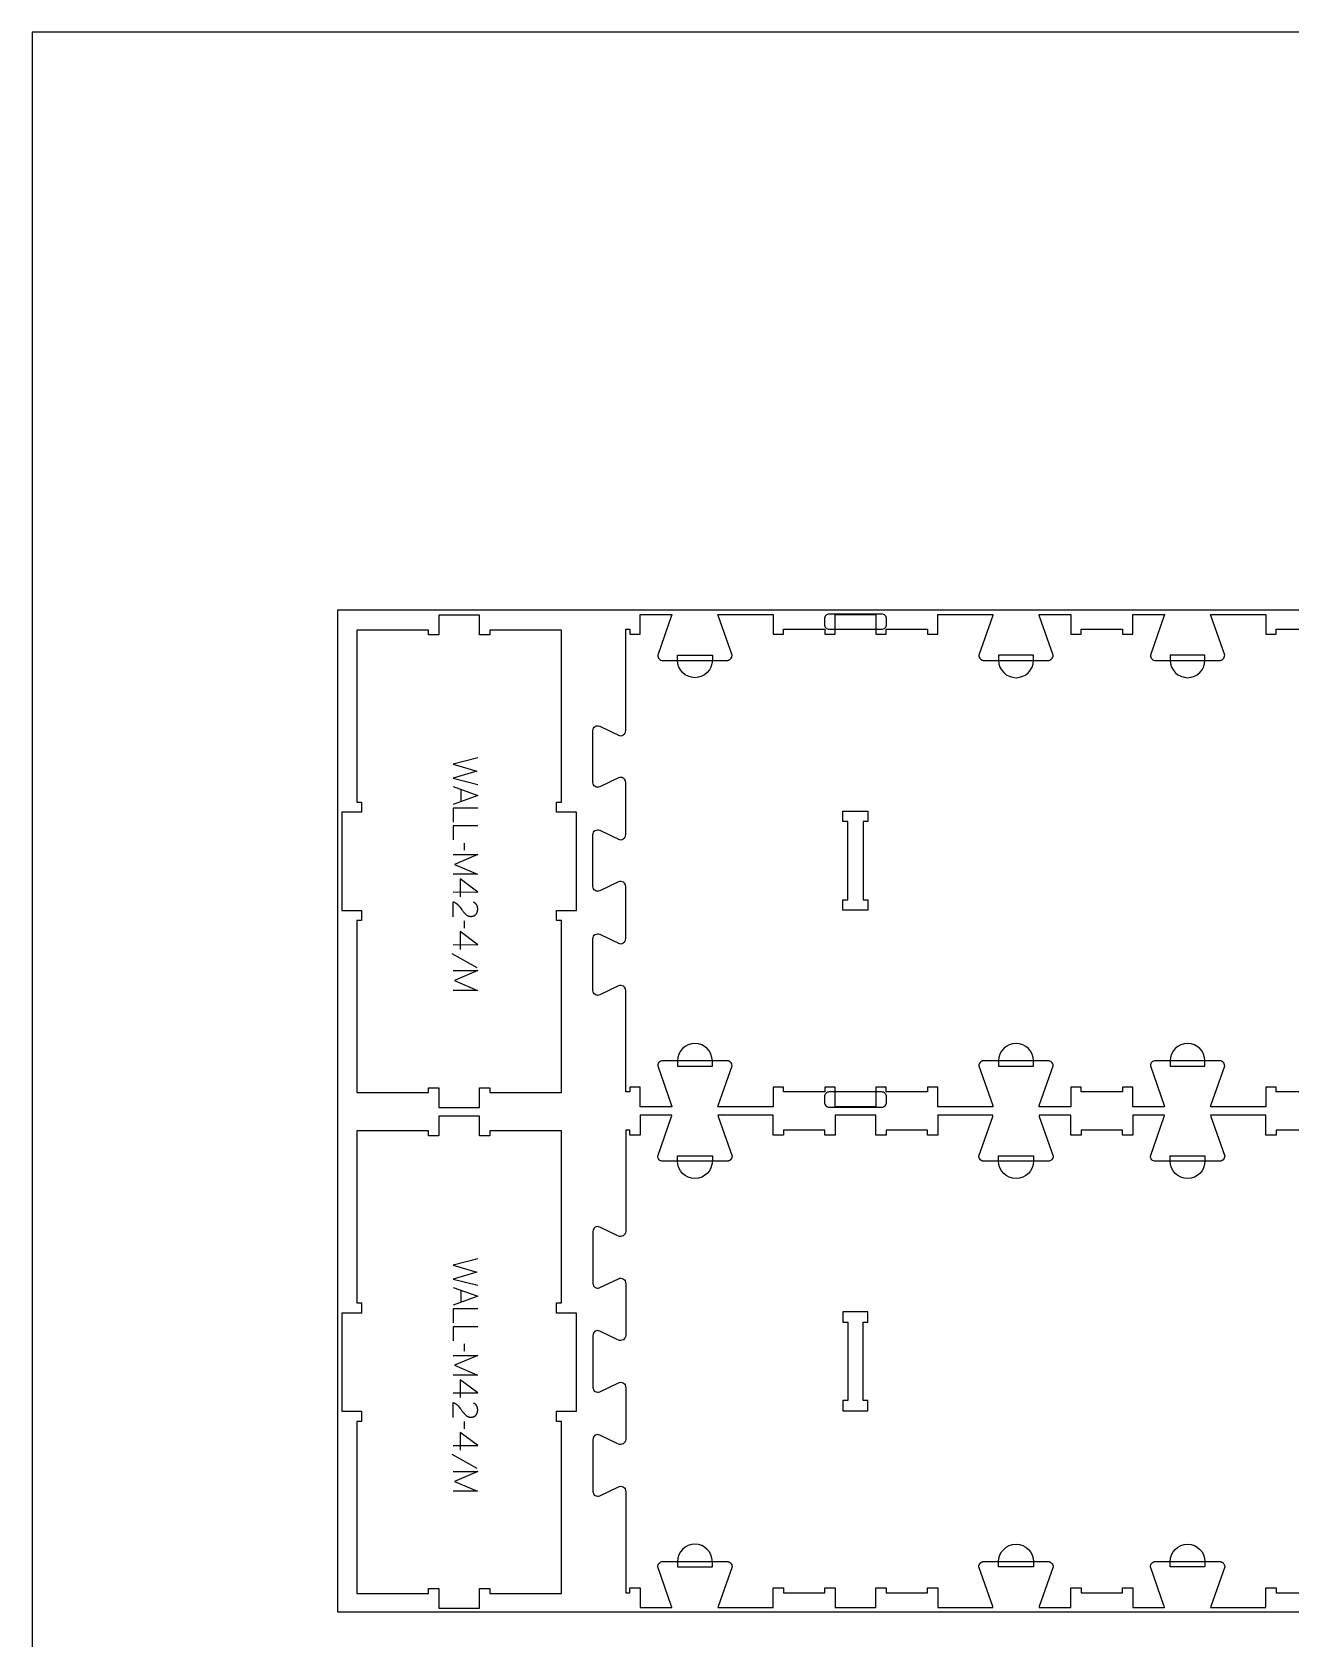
# Model space of a CAD drawing. Extents: x -10701 to -7518, y -27186 to -19593.
# Drawn here: x -10701 to -9168, y -21550 to -19593 of the extents above; entities that cross this region are included whole.
import ezdxf

# ---------------------------------------------------------------- set-up
doc = ezdxf.new("R2010")
doc.units = 0
for name, color, linetype in [('0_SHEET_SPRUCEPLY_2440X122', 1, 'CONTINUOUS'), ('1_ANYTOOL_1MMDEEP_LABELS_S', 2, 'CONTINUOUS'), ('3_ANYTOOL_CUTTHROUGH_INSID', 4, 'CONTINUOUS'), ('4_ANYTOOL_CUTTHROUGH_OUTSI', 5, 'CONTINUOUS'), ('5_ANYTOOL_HALF_MILL_9MM_IN', 3, 'CONTINUOUS'), ('DONOTCUT', 18, 'CONTINUOUS')]:
    doc.layers.add(name, color=color, linetype=linetype)

msp = doc.modelspace()

# ---------------------------------------------------------------- linework, layer by layer
at = {"layer": '0_SHEET_SPRUCEPLY_2440X122'}
msp.add_lwpolyline([(-10329.7, -20296.7), (-10329.7, -21516.7), (-7889.7, -21516.7), (-7889.7, -20296.7)], close=True, dxfattribs=at)
at = {"layer": '1_ANYTOOL_1MMDEEP_LABELS_S'}
for points in [[(-10158.8, -20476.7), (-10188.8, -20484.5), (-10159.7, -20492.9), (-10188.8, -20501.4), (-10158.8, -20508.9)], [(-10188.8, -20511.5), (-10158.8, -20522.3), (-10188.8, -20533.4)], [(-10179.2, -20514.9), (-10179.2, -20529.8)], [(-10158.8, -20537.7), (-10188.8, -20537.7), (-10188.8, -20554.8)], [(-10158.8, -20559.5), (-10188.8, -20559.5), (-10188.8, -20576.6)], [(-10174.9, -20589.2), (-10175, -20580.5)], [(-10188.8, -20594.4), (-10158.8, -20594.4), (-10187.2, -20606.4), (-10158.9, -20618.4), (-10188.8, -20618.4)], [(-10188.8, -20639.9), (-10158.8, -20640), (-10180.1, -20624)], [(-10180.1, -20624), (-10180.1, -20645.7)], [(-10188.8, -20670.2), (-10188.7, -20651.9), (-10188.3, -20652), (-10188, -20652.1), (-10187.8, -20652.2), (-10187.6, -20652.3), (-10187.4, -20652.3), (-10187.2, -20652.4), (-10186.9, -20652.5), (-10186.7, -20652.6), (-10186.5, -20652.7), (-10186.3, -20652.8), (-10186.1, -20653), (-10185.9, -20653.1), (-10185.7, -20653.2), (-10185.5, -20653.3), (-10185.3, -20653.4), (-10185.1, -20653.6), (-10185, -20653.7), (-10184.8, -20653.8), (-10184.6, -20654), (-10184.4, -20654.1), (-10184.2, -20654.3), (-10184, -20654.4), (-10183.9, -20654.6), (-10183.7, -20654.7), (-10183.5, -20654.9), (-10183.4, -20655), (-10183.2, -20655.2), (-10183, -20655.4), (-10182.9, -20655.6), (-10182.6, -20655.9), (-10181.3, -20657.4), (-10180.2, -20658.9), (-10179, -20660.4), (-10177.9, -20661.9), (-10177.3, -20662.7), (-10176.7, -20663.4), (-10176.2, -20664.1), (-10175.6, -20664.8), (-10175, -20665.5), (-10174.4, -20666.1), (-10173.8, -20666.7), (-10173.2, -20667.3), (-10173, -20667.5), (-10172.8, -20667.6), (-10172.7, -20667.8), (-10172.5, -20667.9), (-10172.3, -20668), (-10172.2, -20668.1), (-10172, -20668.2), (-10171.8, -20668.4), (-10171.7, -20668.5), (-10171.5, -20668.6), (-10171.3, -20668.7), (-10171.1, -20668.8), (-10170.9, -20668.9), (-10170.8, -20668.9), (-10170.6, -20669), (-10170.4, -20669.1), (-10170.2, -20669.2), (-10170, -20669.2), (-10169.8, -20669.3), (-10169.6, -20669.4), (-10169.4, -20669.4), (-10169.2, -20669.5), (-10169, -20669.5), (-10168.8, -20669.5), (-10168.6, -20669.6), (-10168.4, -20669.6), (-10168.1, -20669.6), (-10167.9, -20669.7), (-10167.7, -20669.7), (-10167.5, -20669.7), (-10167.3, -20669.7), (-10167, -20669.7), (-10166.8, -20669.7), (-10166.5, -20669.7), (-10166.3, -20669.7), (-10166, -20669.6), (-10165.8, -20669.6), (-10165.6, -20669.6), (-10165.4, -20669.6), (-10165.1, -20669.5), (-10164.9, -20669.5), (-10164.7, -20669.4), (-10164.5, -20669.4), (-10164.3, -20669.3), (-10164.1, -20669.3), (-10163.9, -20669.2), (-10163.7, -20669.1), (-10163.5, -20669.1), (-10163.3, -20669), (-10163.1, -20668.9), (-10162.9, -20668.8), (-10162.7, -20668.7), (-10162.6, -20668.6), (-10162.4, -20668.5), (-10162.2, -20668.4), (-10162.1, -20668.3), (-10161.9, -20668.1), (-10161.8, -20668), (-10161.6, -20667.9), (-10161.5, -20667.8), (-10161.3, -20667.6), (-10161.2, -20667.5), (-10161, -20667.3), (-10160.9, -20667.2), (-10160.8, -20667), (-10160.6, -20666.8), (-10160.5, -20666.7), (-10160.4, -20666.5), (-10160.3, -20666.3), (-10160.2, -20666.2), (-10160.1, -20666), (-10160, -20665.8), (-10159.9, -20665.6), (-10159.8, -20665.4), (-10159.7, -20665.3), (-10159.6, -20665.1), (-10159.5, -20664.9), (-10159.5, -20664.7), (-10159.4, -20664.5), (-10159.3, -20664.3), (-10159.3, -20664.1), (-10159.2, -20663.9), (-10159.1, -20663.7), (-10159.1, -20663.5), (-10159, -20663.3), (-10159, -20663.1), (-10159, -20662.8), (-10158.9, -20662.6), (-10158.9, -20662.4), (-10158.9, -20662.2), (-10158.8, -20661.9), (-10158.8, -20661.7), (-10158.8, -20661.5), (-10158.8, -20661.3), (-10158.8, -20660.8), (-10158.8, -20660.4), (-10158.8, -20660), (-10158.8, -20659.7), (-10158.9, -20659.3), (-10158.9, -20659), (-10159, -20658.7), (-10159, -20658.3), (-10159.1, -20658), (-10159.2, -20657.7), (-10159.2, -20657.6), (-10159.3, -20657.4), (-10159.3, -20657.3), (-10159.4, -20657.1), (-10159.5, -20657), (-10159.5, -20656.8), (-10159.6, -20656.7), (-10159.6, -20656.5), (-10159.7, -20656.4), (-10159.8, -20656.2), (-10159.8, -20656.1), (-10159.9, -20656), (-10160, -20655.8), (-10160.1, -20655.7), (-10160.2, -20655.6), (-10160.2, -20655.4), (-10160.3, -20655.3), (-10160.4, -20655.2), (-10160.5, -20655.1), (-10160.6, -20654.9), (-10160.7, -20654.8), (-10160.8, -20654.7), (-10160.9, -20654.6), (-10161, -20654.5), (-10161.1, -20654.3), (-10161.2, -20654.2), (-10161.3, -20654.1), (-10161.4, -20654), (-10161.5, -20653.9), (-10161.7, -20653.8), (-10161.8, -20653.7), (-10161.9, -20653.6), (-10162.2, -20653.4), (-10162.4, -20653.2), (-10162.7, -20653), (-10163, -20652.8), (-10163.3, -20652.6), (-10163.6, -20652.5), (-10163.9, -20652.3)], [(-10174.9, -20683.9), (-10175, -20675.1)], [(-10188.8, -20704.1), (-10158.8, -20704.2), (-10180.1, -20688.2)], [(-10180.1, -20688.2), (-10180.1, -20709.9)], [(-10159.3, -20732.3), (-10190, -20715.2)], [(-10188.8, -20735.8), (-10158.8, -20735.8), (-10187.2, -20747.8), (-10158.9, -20759.8), (-10188.8, -20759.8)], [(-10158.8, -21086.7), (-10188.8, -21094.5), (-10159.7, -21102.9), (-10188.8, -21111.4), (-10158.8, -21118.9)], [(-10188.8, -21121.5), (-10158.8, -21132.3), (-10188.8, -21143.4)], [(-10179.2, -21124.9), (-10179.2, -21139.8)], [(-10158.8, -21147.7), (-10188.8, -21147.7), (-10188.8, -21164.8)], [(-10158.8, -21169.5), (-10188.8, -21169.5), (-10188.8, -21186.6)], [(-10174.9, -21199.2), (-10175, -21190.5)], [(-10188.8, -21204.4), (-10158.8, -21204.4), (-10187.2, -21216.4), (-10158.9, -21228.4), (-10188.8, -21228.4)], [(-10188.8, -21249.9), (-10158.8, -21250), (-10180.1, -21234)], [(-10180.1, -21234), (-10180.1, -21255.7)], [(-10188.8, -21280.2), (-10188.7, -21261.9), (-10188.3, -21262), (-10188, -21262.1), (-10187.8, -21262.2), (-10187.6, -21262.3), (-10187.4, -21262.3), (-10187.2, -21262.4), (-10186.9, -21262.5), (-10186.7, -21262.6), (-10186.5, -21262.7), (-10186.3, -21262.8), (-10186.1, -21263), (-10185.9, -21263.1), (-10185.7, -21263.2), (-10185.5, -21263.3), (-10185.3, -21263.4), (-10185.1, -21263.6), (-10185, -21263.7), (-10184.8, -21263.8), (-10184.6, -21264), (-10184.4, -21264.1), (-10184.2, -21264.3), (-10184, -21264.4), (-10183.9, -21264.6), (-10183.7, -21264.7), (-10183.5, -21264.9), (-10183.4, -21265), (-10183.2, -21265.2), (-10183, -21265.4), (-10182.9, -21265.6), (-10182.6, -21265.9), (-10181.3, -21267.4), (-10180.2, -21268.9), (-10179, -21270.4), (-10177.9, -21271.9), (-10177.3, -21272.7), (-10176.7, -21273.4), (-10176.2, -21274.1), (-10175.6, -21274.8), (-10175, -21275.5), (-10174.4, -21276.1), (-10173.8, -21276.7), (-10173.2, -21277.3), (-10173, -21277.5), (-10172.8, -21277.6), (-10172.7, -21277.8), (-10172.5, -21277.9), (-10172.3, -21278), (-10172.2, -21278.1), (-10172, -21278.2), (-10171.8, -21278.4), (-10171.7, -21278.5), (-10171.5, -21278.6), (-10171.3, -21278.7), (-10171.1, -21278.8), (-10170.9, -21278.9), (-10170.8, -21278.9), (-10170.6, -21279), (-10170.4, -21279.1), (-10170.2, -21279.2), (-10170, -21279.2), (-10169.8, -21279.3), (-10169.6, -21279.4), (-10169.4, -21279.4), (-10169.2, -21279.5), (-10169, -21279.5), (-10168.8, -21279.5), (-10168.6, -21279.6), (-10168.4, -21279.6), (-10168.1, -21279.6), (-10167.9, -21279.7), (-10167.7, -21279.7), (-10167.5, -21279.7), (-10167.3, -21279.7), (-10167, -21279.7), (-10166.8, -21279.7), (-10166.5, -21279.7), (-10166.3, -21279.7), (-10166, -21279.6), (-10165.8, -21279.6), (-10165.6, -21279.6), (-10165.4, -21279.6), (-10165.1, -21279.5), (-10164.9, -21279.5), (-10164.7, -21279.4), (-10164.5, -21279.4), (-10164.3, -21279.3), (-10164.1, -21279.3), (-10163.9, -21279.2), (-10163.7, -21279.1), (-10163.5, -21279.1), (-10163.3, -21279), (-10163.1, -21278.9), (-10162.9, -21278.8), (-10162.7, -21278.7), (-10162.6, -21278.6), (-10162.4, -21278.5), (-10162.2, -21278.4), (-10162.1, -21278.3), (-10161.9, -21278.1), (-10161.8, -21278), (-10161.6, -21277.9), (-10161.5, -21277.8), (-10161.3, -21277.6), (-10161.2, -21277.5), (-10161, -21277.3), (-10160.9, -21277.2), (-10160.8, -21277), (-10160.6, -21276.8), (-10160.5, -21276.7), (-10160.4, -21276.5), (-10160.3, -21276.3), (-10160.2, -21276.2), (-10160.1, -21276), (-10160, -21275.8), (-10159.9, -21275.6), (-10159.8, -21275.4), (-10159.7, -21275.3), (-10159.6, -21275.1), (-10159.5, -21274.9), (-10159.5, -21274.7), (-10159.4, -21274.5), (-10159.3, -21274.3), (-10159.3, -21274.1), (-10159.2, -21273.9), (-10159.1, -21273.7), (-10159.1, -21273.5), (-10159, -21273.3), (-10159, -21273.1), (-10159, -21272.8), (-10158.9, -21272.6), (-10158.9, -21272.4), (-10158.9, -21272.2), (-10158.8, -21271.9), (-10158.8, -21271.7), (-10158.8, -21271.5), (-10158.8, -21271.3), (-10158.8, -21270.8), (-10158.8, -21270.4), (-10158.8, -21270), (-10158.8, -21269.7), (-10158.9, -21269.3), (-10158.9, -21269), (-10159, -21268.7), (-10159, -21268.3), (-10159.1, -21268), (-10159.2, -21267.7), (-10159.2, -21267.6), (-10159.3, -21267.4), (-10159.3, -21267.3), (-10159.4, -21267.1), (-10159.5, -21267), (-10159.5, -21266.8), (-10159.6, -21266.7), (-10159.6, -21266.5), (-10159.7, -21266.4), (-10159.8, -21266.2), (-10159.8, -21266.1), (-10159.9, -21266), (-10160, -21265.8), (-10160.1, -21265.7), (-10160.2, -21265.6), (-10160.2, -21265.4), (-10160.3, -21265.3), (-10160.4, -21265.2), (-10160.5, -21265.1), (-10160.6, -21264.9), (-10160.7, -21264.8), (-10160.8, -21264.7), (-10160.9, -21264.6), (-10161, -21264.5), (-10161.1, -21264.3), (-10161.2, -21264.2), (-10161.3, -21264.1), (-10161.4, -21264), (-10161.5, -21263.9), (-10161.7, -21263.8), (-10161.8, -21263.7), (-10161.9, -21263.6), (-10162.2, -21263.4), (-10162.4, -21263.2), (-10162.7, -21263), (-10163, -21262.8), (-10163.3, -21262.6), (-10163.6, -21262.5), (-10163.9, -21262.3)], [(-10174.9, -21293.9), (-10175, -21285.1)], [(-10188.8, -21314.1), (-10158.8, -21314.2), (-10180.1, -21298.2)], [(-10180.1, -21298.2), (-10180.1, -21319.9)], [(-10159.3, -21342.3), (-10190, -21325.2)], [(-10188.8, -21345.8), (-10158.8, -21345.8), (-10187.2, -21357.8), (-10158.9, -21369.8), (-10188.8, -21369.8)]]:
    msp.add_lwpolyline(points, dxfattribs=at)
at = {"layer": '3_ANYTOOL_CUTTHROUGH_INSID', "color": 4}
for points in [[(-9713.7, -20541.5), (-9683.5, -20541.5), (-9683.5, -20554), (-9689.5, -20554), (-9689.5, -20649.5), (-9683.5, -20649.5), (-9683.5, -20662), (-9714, -20662), (-9714, -20649.5), (-9708, -20649.5), (-9708, -20554), (-9714, -20554), (-9714, -20541.5)], [(-9713.7, -21272), (-9683.5, -21272), (-9683.5, -21259.5), (-9689.5, -21259.5), (-9689.5, -21164), (-9683.5, -21164), (-9683.5, -21151.5), (-9714, -21151.5), (-9714, -21164), (-9708, -21164), (-9708, -21259.5), (-9714, -21259.5), (-9714, -21272)]]:
    msp.add_lwpolyline(points, close=True, dxfattribs=at)
at = {"layer": '4_ANYTOOL_CUTTHROUGH_OUTSI', "color": 5}
for points in [[(-10056.6, -20530.4), (-10056.6, -20320.9), (-10144.1, -20320.9), (-10144.1, -20326.9), (-10156.6, -20326.9), (-10156.6, -20302.9), (-10206.1, -20302.9), (-10206.1, -20326.9), (-10218.6, -20326.9), (-10218.6, -20320.9), (-10306.1, -20320.9), (-10306.1, -20530.4), (-10300.1, -20530.4), (-10300.1, -20542.9), (-10324.1, -20542.9), (-10324.1, -20662.4), (-10300.1, -20662.4), (-10300.1, -20674.9), (-10306.1, -20674.9), (-10306.1, -20884.4), (-10218.6, -20884.4), (-10218.6, -20878.4), (-10206.1, -20878.4), (-10206.1, -20902.4), (-10156.6, -20902.4), (-10156.6, -20878.4), (-10144.1, -20878.4), (-10144.1, -20884.4), (-10056.6, -20884.4), (-10056.6, -20674.9), (-10062.6, -20674.9), (-10062.6, -20662.4), (-10038.6, -20662.4), (-10038.6, -20542.9), (-10062.6, -20542.9), (-10062.6, -20530.4)], [(-10056.6, -21140.4), (-10056.6, -20930.9), (-10144.1, -20930.9), (-10144.1, -20936.9), (-10156.6, -20936.9), (-10156.6, -20912.9), (-10206.1, -20912.9), (-10206.1, -20936.9), (-10218.6, -20936.9), (-10218.6, -20930.9), (-10306.1, -20930.9), (-10306.1, -21140.4), (-10300.1, -21140.4), (-10300.1, -21152.9), (-10324.1, -21152.9), (-10324.1, -21272.4), (-10300.1, -21272.4), (-10300.1, -21284.9), (-10306.1, -21284.9), (-10306.1, -21494.4), (-10218.6, -21494.4), (-10218.6, -21488.4), (-10206.1, -21488.4), (-10206.1, -21512.4), (-10156.6, -21512.4), (-10156.6, -21488.4), (-10144.1, -21488.4), (-10144.1, -21494.4), (-10056.6, -21494.4), (-10056.6, -21284.9), (-10062.6, -21284.9), (-10062.6, -21272.4), (-10038.6, -21272.4), (-10038.6, -21152.9), (-10062.6, -21152.9), (-10062.6, -21140.4)]]:
    msp.add_lwpolyline(points, close=True, dxfattribs=at)
for points in [[(-9136, -20883.5), (-9186.5, -20883.5), (-9186.5, -20877.5), (-9199, -20877.5), (-9199, -20901.5), (-9266.2, -20901.5), (-9266.2, -20901.5, -0.061485), (-9265.9, -20900.1), (-9249, -20851.8), (-9249, -20851.8), (-9249, -20851.7), (-9249, -20851.7, 0.198912), (-9250.8, -20847.3), (-9251, -20847.2), (-9251.1, -20847.1), (-9251.2, -20847), (-9251.3, -20846.9), (-9251.4, -20846.8), (-9251.5, -20846.7), (-9251.7, -20846.6), (-9251.8, -20846.5), (-9251.9, -20846.4), (-9252, -20846.4), (-9252.2, -20846.3), (-9252.3, -20846.2), (-9252.4, -20846.1), (-9252.6, -20846.1), (-9252.7, -20846), (-9252.9, -20845.9), (-9253, -20845.9), (-9253.2, -20845.8), (-9253.3, -20845.8), (-9253.5, -20845.7), (-9253.6, -20845.7), (-9253.8, -20845.6), (-9253.9, -20845.6), (-9254.1, -20845.6), (-9254.2, -20845.6), (-9254.4, -20845.5), (-9254.5, -20845.5), (-9254.7, -20845.5), (-9254.8, -20845.5), (-9255, -20845.5), (-9255.1, -20845.5), (-9255.3, -20845.5), (-9333.3, -20845.5, 0.414214), (-9339.5, -20851.7), (-9339.5, -20851.8), (-9339.5, -20851.8), (-9322.6, -20900.1), (-9322.6, -20900.1, -0.061485), (-9322.4, -20901.5), (-9361, -20901.5), (-9361, -20877.5), (-9373.5, -20877.5), (-9373.5, -20883.5), (-9424, -20883.5), (-9424, -20877.5), (-9436.5, -20877.5), (-9436.5, -20901.5), (-9475.1, -20901.5), (-9475.1, -20901.5, -0.061485), (-9474.8, -20900.1), (-9457.9, -20851.8), (-9457.9, -20851.8), (-9457.9, -20851.7), (-9457.9, -20851.7, 0.414214), (-9464.2, -20845.5), (-9542.2, -20845.5), (-9542.3, -20845.5), (-9542.5, -20845.5), (-9542.6, -20845.5), (-9542.8, -20845.5), (-9542.9, -20845.5), (-9543.1, -20845.5), (-9543.2, -20845.6), (-9543.4, -20845.6), (-9543.5, -20845.6), (-9543.7, -20845.6), (-9543.8, -20845.7), (-9544, -20845.7), (-9544.1, -20845.8), (-9544.3, -20845.8), (-9544.4, -20845.9), (-9544.6, -20845.9), (-9544.7, -20846), (-9544.8, -20846.1), (-9545, -20846.1), (-9545.1, -20846.2), (-9545.3, -20846.3), (-9545.4, -20846.4), (-9545.5, -20846.4), (-9545.7, -20846.5), (-9545.8, -20846.6), (-9545.9, -20846.7), (-9546, -20846.8), (-9546.1, -20846.9), (-9546.3, -20847), (-9546.4, -20847.1), (-9546.5, -20847.2), (-9546.6, -20847.3, 0.198912), (-9548.4, -20851.7), (-9548.4, -20851.8), (-9548.4, -20851.8), (-9531.5, -20900.1), (-9531.5, -20900.1, -0.061485), (-9531.3, -20901.5), (-9548.7, -20901.5), (-9598.5, -20901.5), (-9598.5, -20877.5), (-9611, -20877.5), (-9611, -20883.5), (-9661.5, -20883.5), (-9661.5, -20877.5), (-9674, -20877.5), (-9674, -20901.5), (-9723.5, -20901.5), (-9723.5, -20877.5), (-9736, -20877.5), (-9736, -20883.5), (-9786.5, -20883.5), (-9786.5, -20877.5), (-9799, -20877.5), (-9799, -20901.5), (-9866.2, -20901.5), (-9866.2, -20901.5, -0.061485), (-9865.9, -20900.1), (-9849, -20851.8), (-9849, -20851.8), (-9849, -20851.7), (-9849, -20851.7, 0.198912), (-9850.8, -20847.3), (-9851, -20847.2), (-9851.1, -20847.1), (-9851.2, -20847), (-9851.3, -20846.9), (-9851.4, -20846.8), (-9851.5, -20846.7), (-9851.7, -20846.6), (-9851.8, -20846.5), (-9851.9, -20846.4), (-9852, -20846.4), (-9852.2, -20846.3), (-9852.3, -20846.2), (-9852.4, -20846.1), (-9852.6, -20846.1), (-9852.7, -20846), (-9852.9, -20845.9), (-9853, -20845.9), (-9853.2, -20845.8), (-9853.3, -20845.8), (-9853.5, -20845.7), (-9853.6, -20845.7), (-9853.8, -20845.6), (-9853.9, -20845.6), (-9854.1, -20845.6), (-9854.2, -20845.6), (-9854.4, -20845.5), (-9854.5, -20845.5), (-9854.7, -20845.5), (-9854.8, -20845.5), (-9855, -20845.5), (-9855.1, -20845.5), (-9855.3, -20845.5), (-9933.3, -20845.5, 0.414214), (-9939.5, -20851.7), (-9939.5, -20851.8), (-9939.5, -20851.8), (-9922.6, -20900.1), (-9922.6, -20900.1, -0.061485), (-9922.4, -20901.5), (-9961, -20901.5), (-9961, -20877.5), (-9973.5, -20877.5), (-9973.5, -20883.5), (-9978.5, -20883.5), (-9978.5, -20760.1), (-9978.5, -20760.1, 0.551268), (-9987.4, -20754.4), (-10010.2, -20765.3, -0.551268), (-10018.5, -20760.1), (-10018.5, -20696.7, -0.551268), (-10010.2, -20691.5), (-9987.4, -20702.4, 0.551268), (-9978.5, -20696.8), (-9978.5, -20633.4, 0.551268), (-9987.4, -20627.7), (-10010.2, -20638.6, -0.551268), (-10018.5, -20633.4), (-10018.5, -20570, -0.551268), (-10010.2, -20564.8), (-9987.4, -20575.7, 0.551268), (-9978.5, -20570.1), (-9978.5, -20506.7, 0.551268), (-9987.4, -20501), (-10010.2, -20511.9, -0.551268), (-10018.5, -20506.7), (-10018.5, -20443.3, -0.551268), (-10010.2, -20438.1), (-9987.4, -20449, 0.551268), (-9978.5, -20443.4), (-9978.5, -20320), (-9973.5, -20320), (-9973.5, -20326), (-9961, -20326), (-9961, -20302), (-9922.4, -20302), (-9922.4, -20302, -0.061485), (-9922.6, -20303.4), (-9939.5, -20351.6), (-9939.5, -20351.7), (-9939.5, -20351.7), (-9939.5, -20351.7, 0.414214), (-9933.3, -20358), (-9855.3, -20358), (-9855.1, -20358), (-9855, -20358), (-9854.8, -20357.9), (-9854.7, -20357.9), (-9854.5, -20357.9), (-9854.4, -20357.9), (-9854.2, -20357.9), (-9854.1, -20357.8), (-9853.9, -20357.8), (-9853.8, -20357.8), (-9853.6, -20357.7), (-9853.5, -20357.7), (-9853.3, -20357.7), (-9853.2, -20357.6), (-9853, -20357.5), (-9852.9, -20357.5), (-9852.7, -20357.4), (-9852.6, -20357.4), (-9852.4, -20357.3), (-9852.3, -20357.2), (-9852.2, -20357.1), (-9852, -20357.1), (-9851.9, -20357), (-9851.8, -20356.9), (-9851.7, -20356.8), (-9851.5, -20356.7), (-9851.4, -20356.6), (-9851.3, -20356.5), (-9851.2, -20356.4), (-9851.1, -20356.3), (-9851, -20356.2), (-9850.8, -20356.1, 0.198912), (-9849, -20351.7), (-9849, -20351.7), (-9849, -20351.6), (-9865.9, -20303.4), (-9865.9, -20303.4, -0.061485), (-9866.2, -20302), (-9848.7, -20302), (-9799, -20302), (-9799, -20326), (-9786.5, -20326), (-9786.5, -20320), (-9736, -20320), (-9736, -20326), (-9723.5, -20326), (-9723.5, -20302), (-9674, -20302), (-9674, -20326), (-9661.5, -20326), (-9661.5, -20320), (-9611, -20320), (-9611, -20326), (-9598.5, -20326), (-9598.5, -20302), (-9531.3, -20302), (-9531.3, -20302, -0.061485), (-9531.5, -20303.4), (-9548.4, -20351.6), (-9548.4, -20351.7), (-9548.4, -20351.7), (-9548.4, -20351.7, 0.198912), (-9546.6, -20356.1), (-9546.5, -20356.2), (-9546.4, -20356.3), (-9546.3, -20356.4), (-9546.1, -20356.5), (-9546, -20356.6), (-9545.9, -20356.7), (-9545.8, -20356.8), (-9545.7, -20356.9), (-9545.5, -20357), (-9545.4, -20357.1), (-9545.3, -20357.1), (-9545.1, -20357.2), (-9545, -20357.3), (-9544.8, -20357.4), (-9544.7, -20357.4), (-9544.6, -20357.5), (-9544.4, -20357.5), (-9544.3, -20357.6), (-9544.1, -20357.7), (-9544, -20357.7), (-9543.8, -20357.7), (-9543.7, -20357.8), (-9543.5, -20357.8), (-9543.4, -20357.8), (-9543.2, -20357.9), (-9543.1, -20357.9), (-9542.9, -20357.9), (-9542.8, -20357.9), (-9542.6, -20357.9), (-9542.5, -20358), (-9542.3, -20358), (-9542.2, -20358), (-9464.2, -20358, 0.414214), (-9457.9, -20351.7), (-9457.9, -20351.7), (-9457.9, -20351.6), (-9474.8, -20303.4), (-9474.8, -20303.4, -0.061485), (-9475.1, -20302), (-9436.5, -20302), (-9436.5, -20326), (-9424, -20326), (-9424, -20320), (-9373.5, -20320), (-9373.5, -20326), (-9361, -20326), (-9361, -20302), (-9322.4, -20302), (-9322.4, -20302, -0.061485), (-9322.6, -20303.4), (-9339.5, -20351.6), (-9339.5, -20351.7), (-9339.5, -20351.7), (-9339.5, -20351.7, 0.414214), (-9333.3, -20358), (-9255.3, -20358), (-9255.1, -20358), (-9255, -20358), (-9254.8, -20357.9), (-9254.7, -20357.9), (-9254.5, -20357.9), (-9254.4, -20357.9), (-9254.2, -20357.9), (-9254.1, -20357.8), (-9253.9, -20357.8), (-9253.8, -20357.8), (-9253.6, -20357.7), (-9253.5, -20357.7), (-9253.3, -20357.7), (-9253.2, -20357.6), (-9253, -20357.5), (-9252.9, -20357.5), (-9252.7, -20357.4), (-9252.6, -20357.4), (-9252.4, -20357.3), (-9252.3, -20357.2), (-9252.2, -20357.1), (-9252, -20357.1), (-9251.9, -20357), (-9251.8, -20356.9), (-9251.7, -20356.8), (-9251.5, -20356.7), (-9251.4, -20356.6), (-9251.3, -20356.5), (-9251.2, -20356.4), (-9251.1, -20356.3), (-9251, -20356.2), (-9250.8, -20356.1, 0.198912), (-9249, -20351.7), (-9249, -20351.7), (-9249, -20351.6), (-9265.9, -20303.4), (-9265.9, -20303.4, -0.061485), (-9266.2, -20302), (-9199, -20302), (-9199, -20326), (-9186.5, -20326), (-9186.5, -20320), (-9136, -20320)], [(-9136, -20930), (-9186.5, -20930), (-9186.5, -20936), (-9199, -20936), (-9199, -20912), (-9248.7, -20912), (-9266.2, -20912), (-9266.2, -20912, 0.061485), (-9265.9, -20913.4), (-9249, -20961.6), (-9249, -20961.7), (-9249, -20961.7), (-9249, -20961.7, -0.198912), (-9250.8, -20966.1), (-9251, -20966.2), (-9251.1, -20966.3), (-9251.2, -20966.4), (-9251.3, -20966.5), (-9251.4, -20966.6), (-9251.5, -20966.7), (-9251.7, -20966.8), (-9251.8, -20966.9), (-9251.9, -20967), (-9252, -20967.1), (-9252.2, -20967.1), (-9252.3, -20967.2), (-9252.4, -20967.3), (-9252.6, -20967.4), (-9252.7, -20967.4), (-9252.9, -20967.5), (-9253, -20967.5), (-9253.2, -20967.6), (-9253.3, -20967.7), (-9253.5, -20967.7), (-9253.6, -20967.7), (-9253.8, -20967.8), (-9253.9, -20967.8), (-9254.1, -20967.8), (-9254.2, -20967.9), (-9254.4, -20967.9), (-9254.5, -20967.9), (-9254.7, -20967.9), (-9254.8, -20967.9), (-9255, -20968), (-9255.1, -20968), (-9255.3, -20968), (-9333.3, -20968, -0.414214), (-9339.5, -20961.7), (-9339.5, -20961.7), (-9339.5, -20961.6), (-9322.6, -20913.4), (-9322.6, -20913.4, 0.061485), (-9322.4, -20912), (-9361, -20912), (-9361, -20936), (-9373.5, -20936), (-9373.5, -20930), (-9424, -20930), (-9424, -20936), (-9436.5, -20936), (-9436.5, -20912), (-9475.1, -20912), (-9475.1, -20912, 0.061485), (-9474.8, -20913.4), (-9457.9, -20961.6), (-9457.9, -20961.7), (-9457.9, -20961.7), (-9457.9, -20961.7, -0.414214), (-9464.2, -20968), (-9542.2, -20968), (-9542.3, -20968), (-9542.5, -20968), (-9542.6, -20967.9), (-9542.8, -20967.9), (-9542.9, -20967.9), (-9543.1, -20967.9), (-9543.2, -20967.9), (-9543.4, -20967.8), (-9543.5, -20967.8), (-9543.7, -20967.8), (-9543.8, -20967.7), (-9544, -20967.7), (-9544.1, -20967.7), (-9544.3, -20967.6), (-9544.4, -20967.5), (-9544.6, -20967.5), (-9544.7, -20967.4), (-9544.8, -20967.4), (-9545, -20967.3), (-9545.1, -20967.2), (-9545.3, -20967.1), (-9545.4, -20967.1), (-9545.5, -20967), (-9545.7, -20966.9), (-9545.8, -20966.8), (-9545.9, -20966.7), (-9546, -20966.6), (-9546.1, -20966.5), (-9546.3, -20966.4), (-9546.4, -20966.3), (-9546.5, -20966.2), (-9546.6, -20966.1, -0.198912), (-9548.4, -20961.7), (-9548.4, -20961.7), (-9548.4, -20961.6), (-9531.5, -20913.4), (-9531.5, -20913.4, 0.061485), (-9531.3, -20912), (-9548.7, -20912), (-9598.5, -20912), (-9598.5, -20936), (-9611, -20936), (-9611, -20930), (-9661.5, -20930), (-9661.5, -20936), (-9674, -20936), (-9674, -20912), (-9723.5, -20912), (-9723.5, -20936), (-9736, -20936), (-9736, -20930), (-9786.5, -20930), (-9786.5, -20936), (-9799, -20936), (-9799, -20912), (-9866.2, -20912), (-9866.2, -20912, 0.061485), (-9865.9, -20913.4), (-9849, -20961.6), (-9849, -20961.7), (-9849, -20961.7), (-9849, -20961.7, -0.198912), (-9850.8, -20966.1), (-9851, -20966.2), (-9851.1, -20966.3), (-9851.2, -20966.4), (-9851.3, -20966.5), (-9851.4, -20966.6), (-9851.5, -20966.7), (-9851.7, -20966.8), (-9851.8, -20966.9), (-9851.9, -20967), (-9852, -20967.1), (-9852.2, -20967.1), (-9852.3, -20967.2), (-9852.4, -20967.3), (-9852.6, -20967.4), (-9852.7, -20967.4), (-9852.9, -20967.5), (-9853, -20967.5), (-9853.2, -20967.6), (-9853.3, -20967.7), (-9853.5, -20967.7), (-9853.6, -20967.7), (-9853.8, -20967.8), (-9853.9, -20967.8), (-9854.1, -20967.8), (-9854.2, -20967.9), (-9854.4, -20967.9), (-9854.5, -20967.9), (-9854.7, -20967.9), (-9854.8, -20967.9), (-9855, -20968), (-9855.1, -20968), (-9855.3, -20968), (-9933.3, -20968, -0.414214), (-9939.5, -20961.7), (-9939.5, -20961.7), (-9939.5, -20961.6), (-9922.6, -20913.4), (-9922.6, -20913.4, 0.061485), (-9922.4, -20912), (-9961, -20912), (-9961, -20936), (-9973.5, -20936), (-9973.5, -20930), (-9978.5, -20930), (-9978.5, -21053.4), (-9978.5, -21053.4, -0.551268), (-9987.4, -21059), (-10010.2, -21048.1, 0.551268), (-10018.5, -21053.3), (-10018.5, -21116.7, 0.551268), (-10010.2, -21121.9), (-9987.4, -21111, -0.551268), (-9978.5, -21116.7), (-9978.5, -21180.1, -0.257375), (-9981.4, -21185.3, -0.257375), (-9987.4, -21185.7), (-10010.2, -21174.8, 0.551268), (-10018.5, -21180), (-10018.5, -21243.4, 0.551268), (-10010.2, -21248.6), (-9987.4, -21237.7, -0.551268), (-9978.5, -21243.4), (-9978.5, -21306.8, -0.551268), (-9987.4, -21312.4), (-10010.2, -21301.5, 0.551268), (-10018.5, -21306.7), (-10018.5, -21370.1, 0.551268), (-10010.2, -21375.3), (-9987.4, -21364.4, -0.551268), (-9978.5, -21370.1), (-9978.5, -21493.5), (-9973.5, -21493.5), (-9973.5, -21487.5), (-9961, -21487.5), (-9961, -21511.5), (-9922.4, -21511.5), (-9922.4, -21511.5, 0.061485), (-9922.6, -21510.1), (-9939.5, -21461.8), (-9939.5, -21461.8), (-9939.5, -21461.7), (-9939.5, -21461.7, -0.414214), (-9933.3, -21455.5), (-9855.3, -21455.5), (-9855.1, -21455.5), (-9855, -21455.5), (-9854.8, -21455.5), (-9854.7, -21455.5), (-9854.5, -21455.5), (-9854.4, -21455.5), (-9854.2, -21455.6), (-9854.1, -21455.6), (-9853.9, -21455.6), (-9853.8, -21455.6), (-9853.6, -21455.7), (-9853.5, -21455.7), (-9853.3, -21455.8), (-9853.2, -21455.8), (-9853, -21455.9), (-9852.9, -21455.9), (-9852.7, -21456), (-9852.6, -21456.1), (-9852.4, -21456.1), (-9852.3, -21456.2), (-9852.2, -21456.3), (-9852, -21456.4), (-9851.9, -21456.4), (-9851.8, -21456.5), (-9851.7, -21456.6), (-9851.5, -21456.7), (-9851.4, -21456.8), (-9851.3, -21456.9), (-9851.2, -21457), (-9851.1, -21457.1), (-9851, -21457.2), (-9850.8, -21457.3, -0.198912), (-9849, -21461.7), (-9849, -21461.8), (-9849, -21461.8), (-9865.9, -21510.1), (-9865.9, -21510.1, 0.061485), (-9866.2, -21511.5), (-9848.7, -21511.5), (-9799, -21511.5), (-9799, -21487.5), (-9786.5, -21487.5), (-9786.5, -21493.5), (-9736, -21493.5), (-9736, -21487.5), (-9723.5, -21487.5), (-9723.5, -21511.5), (-9674, -21511.5), (-9674, -21487.5), (-9661.5, -21487.5), (-9661.5, -21493.5), (-9611, -21493.5), (-9611, -21487.5), (-9598.5, -21487.5), (-9598.5, -21511.5), (-9531.3, -21511.5), (-9531.3, -21511.5, 0.061485), (-9531.5, -21510.1), (-9548.4, -21461.8), (-9548.4, -21461.8), (-9548.4, -21461.7), (-9548.4, -21461.7, -0.198912), (-9546.6, -21457.3), (-9546.5, -21457.2), (-9546.4, -21457.1), (-9546.3, -21457), (-9546.1, -21456.9), (-9546, -21456.8), (-9545.9, -21456.7), (-9545.8, -21456.6), (-9545.7, -21456.5), (-9545.5, -21456.4), (-9545.4, -21456.4), (-9545.3, -21456.3), (-9545.1, -21456.2), (-9545, -21456.1), (-9544.8, -21456.1), (-9544.7, -21456), (-9544.6, -21455.9), (-9544.4, -21455.9), (-9544.3, -21455.8), (-9544.1, -21455.8), (-9544, -21455.7), (-9543.8, -21455.7), (-9543.7, -21455.6), (-9543.5, -21455.6), (-9543.4, -21455.6), (-9543.2, -21455.6), (-9543.1, -21455.5), (-9542.9, -21455.5), (-9542.8, -21455.5), (-9542.6, -21455.5), (-9542.5, -21455.5), (-9542.3, -21455.5), (-9542.2, -21455.5), (-9464.2, -21455.5, -0.414214), (-9457.9, -21461.7), (-9457.9, -21461.8), (-9457.9, -21461.8), (-9474.8, -21510.1), (-9474.8, -21510.1, 0.061485), (-9475.1, -21511.5), (-9436.5, -21511.5), (-9436.5, -21487.5), (-9424, -21487.5), (-9424, -21493.5), (-9373.5, -21493.5), (-9373.5, -21487.5), (-9361, -21487.5), (-9361, -21511.5), (-9322.4, -21511.5), (-9322.4, -21511.5, 0.061485), (-9322.6, -21510.1), (-9339.5, -21461.8), (-9339.5, -21461.8), (-9339.5, -21461.7), (-9339.5, -21461.7, -0.414214), (-9333.3, -21455.5), (-9255.3, -21455.5), (-9255.1, -21455.5), (-9255, -21455.5), (-9254.8, -21455.5), (-9254.7, -21455.5), (-9254.5, -21455.5), (-9254.4, -21455.5), (-9254.2, -21455.6), (-9254.1, -21455.6), (-9253.9, -21455.6), (-9253.8, -21455.6), (-9253.6, -21455.7), (-9253.5, -21455.7), (-9253.3, -21455.8), (-9253.2, -21455.8), (-9253, -21455.9), (-9252.9, -21455.9), (-9252.7, -21456), (-9252.6, -21456.1), (-9252.4, -21456.1), (-9252.3, -21456.2), (-9252.2, -21456.3), (-9252, -21456.4), (-9251.9, -21456.4), (-9251.8, -21456.5), (-9251.7, -21456.6), (-9251.5, -21456.7), (-9251.4, -21456.8), (-9251.3, -21456.9), (-9251.2, -21457), (-9251.1, -21457.1), (-9251, -21457.2), (-9250.8, -21457.3, -0.198912), (-9249, -21461.7), (-9249, -21461.8), (-9249, -21461.8), (-9265.9, -21510.1), (-9265.9, -21510.1, 0.061485), (-9266.2, -21511.5), (-9199, -21511.5), (-9199, -21487.5), (-9186.5, -21487.5), (-9186.5, -21493.5), (-9136, -21493.5)]]:
    msp.add_lwpolyline(points, format="xyb", dxfattribs=at)
at = {"layer": '5_ANYTOOL_HALF_MILL_9MM_IN', "color": 3}
for points in [[(-9730.6, -20301.5, 0.414214), (-9736.6, -20307.5), (-9736.6, -20314, 0.414214), (-9730.6, -20320), (-9666.8, -20320, 0.414214), (-9660.8, -20314), (-9660.8, -20307.5, 0.414214), (-9666.8, -20301.5)], [(-9873, -20357.7, -1), (-9915.5, -20357.7), (-9915.5, -20357.5), (-9915.5, -20351.5), (-9873, -20351.5), (-9873, -20357.5), (-9873, -20357.7)], [(-9524.4, -20357.7, 1), (-9481.9, -20357.7), (-9481.9, -20357.5), (-9481.9, -20351.5), (-9524.4, -20351.5), (-9524.4, -20357.5), (-9524.4, -20357.7)], [(-9315.5, -20357.7, 1), (-9273, -20357.7), (-9273, -20357.5), (-9273, -20351.5), (-9315.5, -20351.5), (-9315.5, -20357.5), (-9315.5, -20357.7)], [(-9873, -20845.7, 1), (-9915.5, -20845.7), (-9915.5, -20846), (-9915.5, -20852), (-9873, -20852), (-9873, -20846), (-9873, -20845.7)], [(-9481.9, -20845.7, 1), (-9524.4, -20845.7), (-9524.4, -20846), (-9524.4, -20852), (-9481.9, -20852), (-9481.9, -20846), (-9481.9, -20845.7)], [(-9273, -20845.7, 1), (-9315.5, -20845.7), (-9315.5, -20846), (-9315.5, -20852), (-9273, -20852), (-9273, -20846), (-9273, -20845.7)], [(-9730.6, -20883.5, 0.414214), (-9736.6, -20889.5), (-9736.6, -20896, 0.414214), (-9730.6, -20902), (-9666.8, -20902, 0.414214), (-9660.8, -20896), (-9660.8, -20889.5, 0.414214), (-9666.8, -20883.5)], [(-9873, -20967.7, -1), (-9915.5, -20967.7), (-9915.5, -20967.5), (-9915.5, -20961.5), (-9873, -20961.5), (-9873, -20967.5), (-9873, -20967.7)], [(-9481.9, -20967.7, -1), (-9524.4, -20967.7), (-9524.4, -20967.5), (-9524.4, -20961.5), (-9481.9, -20961.5), (-9481.9, -20967.5), (-9481.9, -20967.7)], [(-9273, -20967.7, -1), (-9315.5, -20967.7), (-9315.5, -20967.5), (-9315.5, -20961.5), (-9273, -20961.5), (-9273, -20967.5), (-9273, -20967.7)], [(-9873, -21455.7, 1), (-9915.5, -21455.7), (-9915.5, -21456), (-9915.5, -21462), (-9873, -21462), (-9873, -21456), (-9873, -21455.7)], [(-9524.4, -21455.7, -1), (-9481.9, -21455.7), (-9481.9, -21456), (-9481.9, -21462), (-9524.4, -21462), (-9524.4, -21456), (-9524.4, -21455.7)], [(-9315.5, -21455.7, -1), (-9273, -21455.7), (-9273, -21456), (-9273, -21462), (-9315.5, -21462), (-9315.5, -21456), (-9315.5, -21455.7)]]:
    msp.add_lwpolyline(points, format="xyb", close=True, dxfattribs=at)
at = {"layer": 'DONOTCUT'}
msp.add_lwpolyline([(-10701.4, -27186.1), (-7518, -27186.1), (-7518, -19592.7), (-10701.4, -19592.7)], close=True, dxfattribs=at)

doc.saveas('drawing.dxf')
